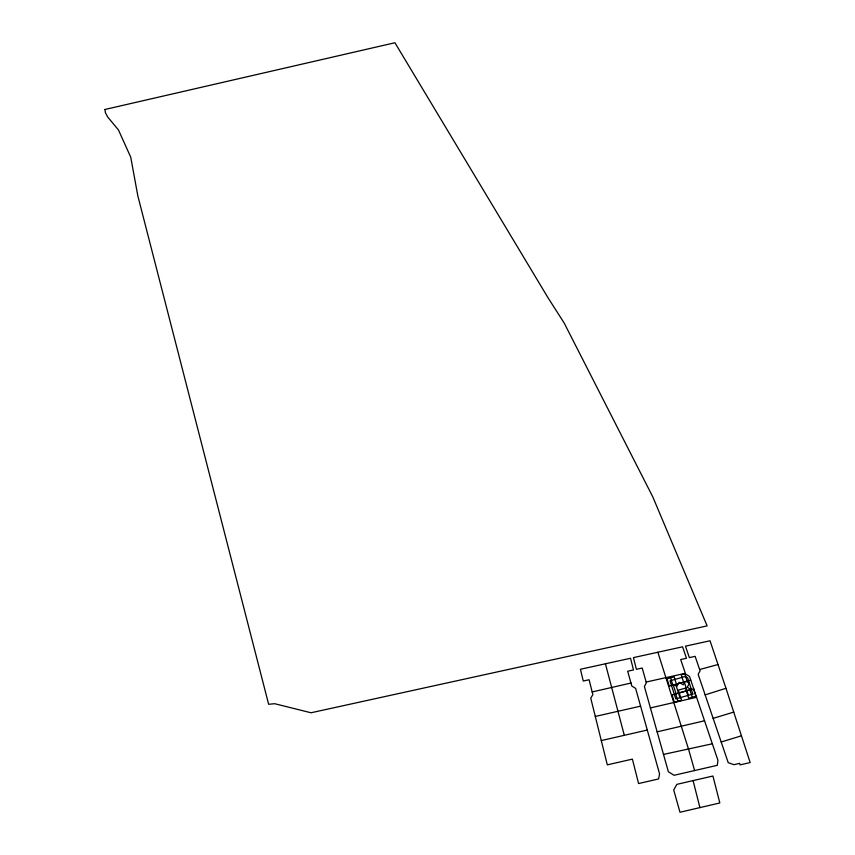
<?xml version="1.0" encoding="UTF-8"?>
<svg xmlns="http://www.w3.org/2000/svg" width="855" height="855" viewBox="0 0 855 855"><rect width="100%" height="100%" fill="white"/><g stroke="black" fill="none" stroke-linecap="round" stroke-linejoin="round"><path stroke-width="1.28" d="M685.005 681.649L683.231 684.791L679.148 682.311L676.968 686.191L674.435 684.652M688.393 695.307L684.492 682.557M705.151 694.869L725.981 688.296L750.156 762.553L740.088 764.883L739.682 763.355L733.889 764.701L728.225 762.671L698.161 674.339L700.095 670.844L695.126 656.341L689.354 657.623L685.464 646.166L710.035 640.769L725.981 688.296M721.192 742.001L741.499 735.792M713.145 718.36L733.814 712.076M668.663 686.351L690.744 680.078M671.453 695.168L693.715 688.831M699.647 669.529L718.125 664.506M657.142 731.837L704.541 720.786L717.954 760.33L717.281 765.321L674.071 775.293L668.375 771.755L644.392 686.533L646.359 682.771L642.201 668.022L636.398 669.315L633.448 657.613L682.579 646.818L686.469 658.264L680.687 659.536L685.336 673.312L646.145 682.044M693.084 780.604L676.85 784.366L673.708 789.956L679.982 812.25L719.825 802.963L712.92 776.019L693.084 780.604L699.914 807.601M592.173 691.952L630.969 683.038L631.792 686.009L635.618 688.403L659.558 773.85L658.617 778.926L638.578 783.554L632.401 759.122L607.317 764.862L590.752 698.161L592.857 694.634L589.095 679.746L583.26 681.029L580.438 669.273L630.552 658.264L633.48 669.957L627.666 671.228L630.969 683.038M696.579 697.285L650.409 707.929M601.289 740.58L647.278 730.052M595.283 716.447L640.598 706.145M712.343 743.786L663.501 754.431M684.652 673.462L689.504 676.423L704.541 720.786M686.105 681.328L689.408 683.337L687.228 687.228L691.022 689.536L676.081 693.79L673.291 684.973M693.512 688.884L695.863 696.227L688.724 698.268L685.486 688.125L678.346 690.156L681.574 700.309L674.413 702.35L672.083 694.987M687.131 681.104L684.791 673.793L681.232 674.798L683.573 682.119M689.942 689.899L692.293 697.253M676.433 684.139L674.103 676.818L666.975 678.849L669.294 686.17M676.145 685.689L679.971 697.712M670.534 677.833L672.864 685.154M675.664 693.971L677.994 701.324M657.858 652.247L688.489 748.98L694.623 770.558M605.415 663.779L624.31 735.311M104.951 109.483L105.411 112.668L107.687 116.985L118.492 130.013L130.73 157.16L137.837 195.891L268.641 704.285L274.679 703.708L311.006 712.771L707.128 625.881L652.75 496.798L564.161 322.998L548.108 297.903L394.925 42.75L104.951 109.483M692.828 694.046L675.76 698.909L670.021 680.794L685.293 676.455L687.666 677.897L692.828 694.046"/></g></svg>
